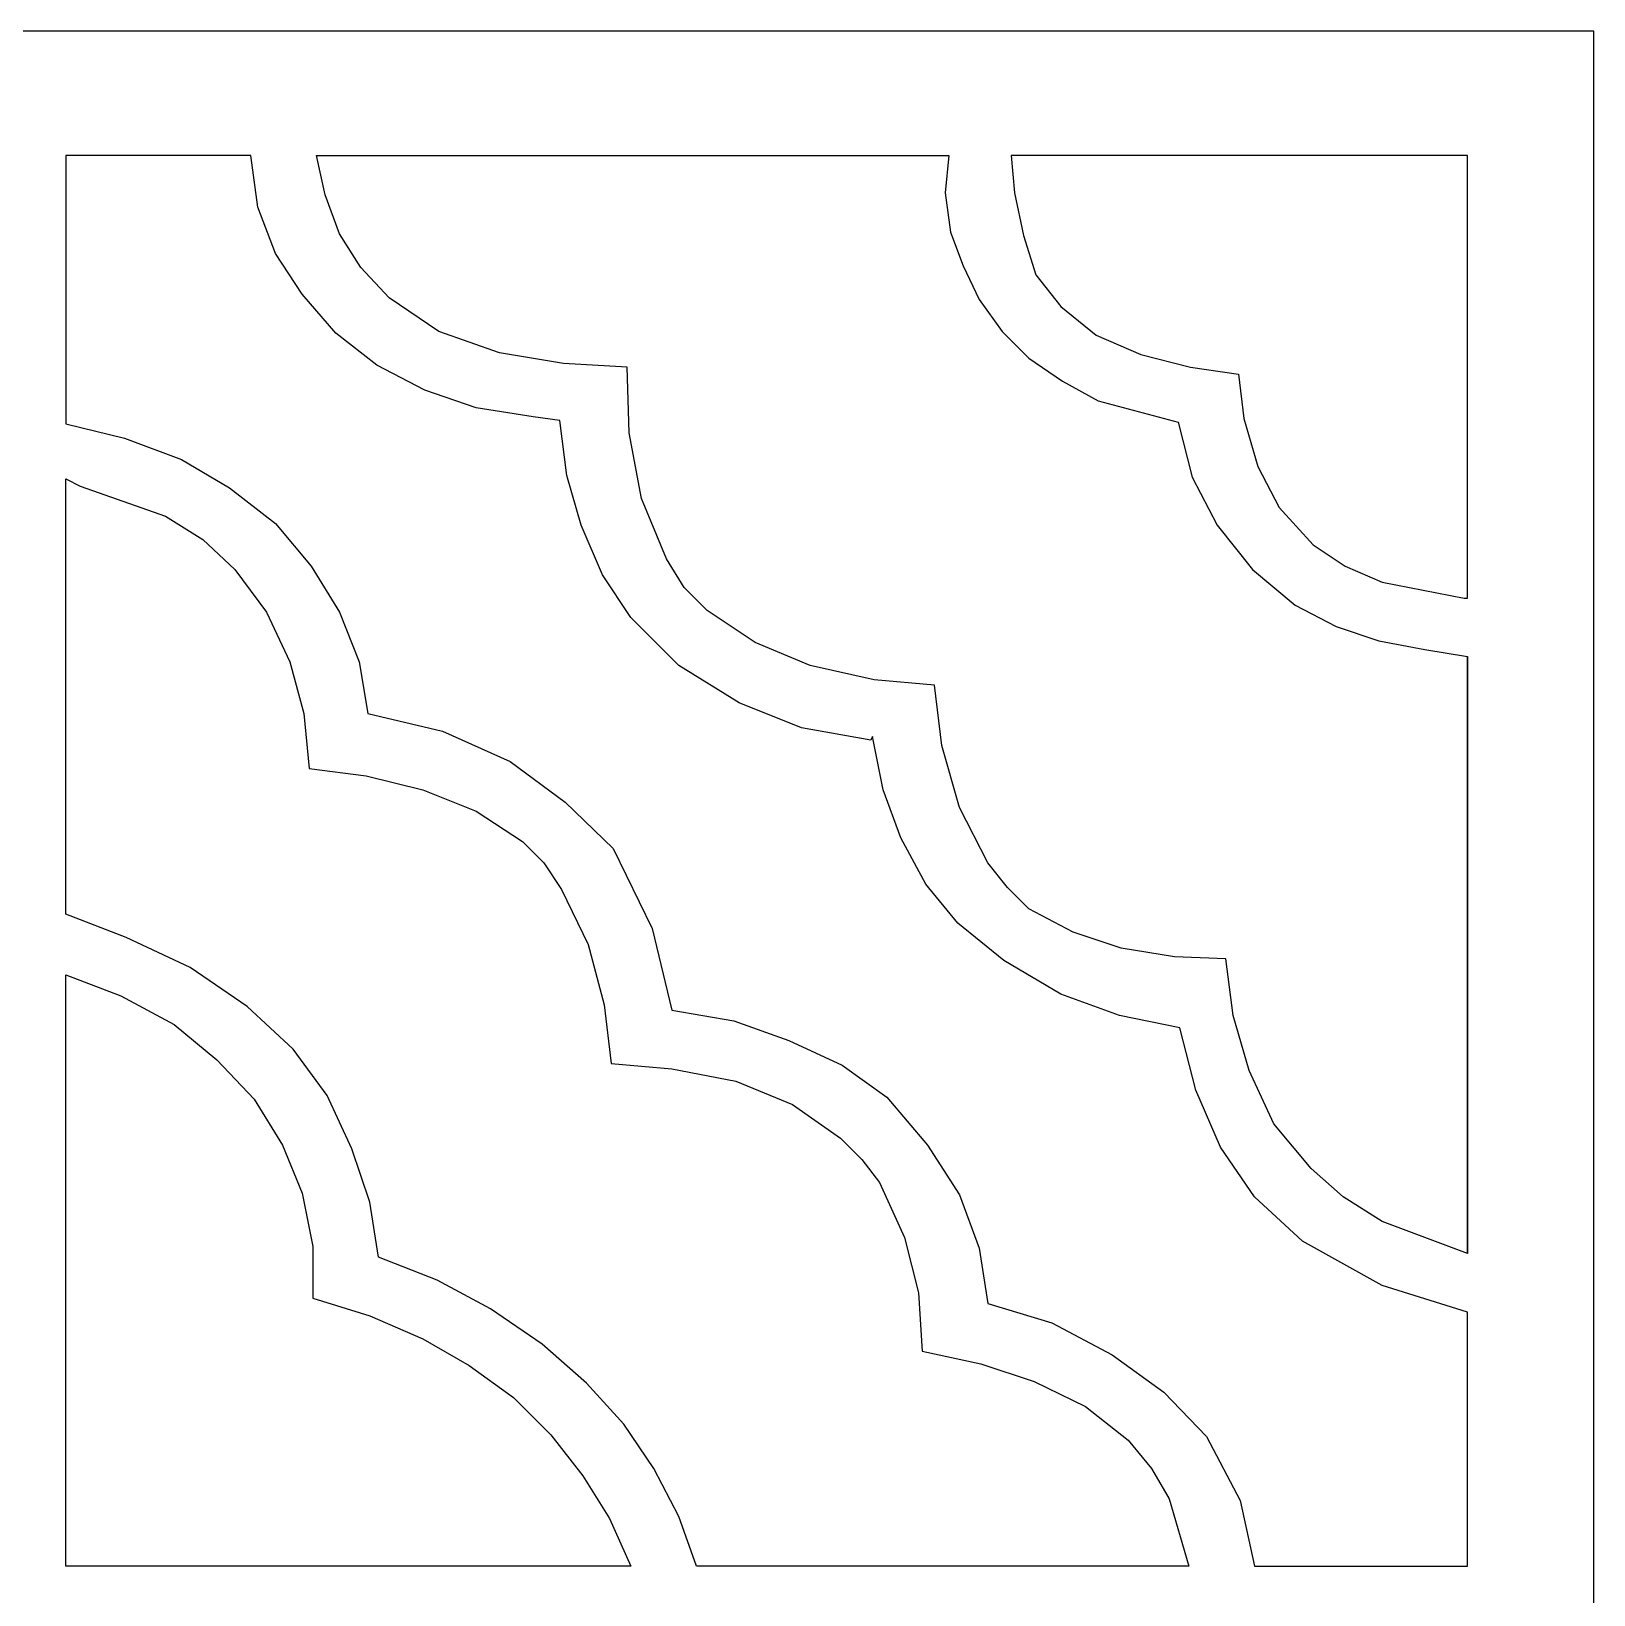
# Model space of a CAD drawing. Header units: centimetres. Extents: x 11.7 to 32.8, y 1.7 to 11.9.
# Drawn here: x 27.75 to 32.81, y 6.79 to 11.86 of the extents above; entities that cross this region are included whole.
import ezdxf

# ---------------------------------------------------------------- set-up
doc = ezdxf.new("R2010")
doc.units = ezdxf.units.CM
doc.header["$MEASUREMENT"] = 0

msp = doc.modelspace()

# ---------------------------------------------------------------- linework, layer by layer
at = {"color": 242}
for points, knots in [([(22.6864, 11.85881), (22.6864, 11.85881), (32.809, 11.85881), (32.809, 11.85881), (32.809, 11.85881), (32.809, 11.85881), (32.809, 1.73621), (32.809, 1.73621), (32.809, 1.73621), (32.809, 1.73621), (22.6864, 1.73621), (22.6864, 1.73621), (22.6864, 1.73621), (22.6864, 1.73621), (22.6864, 11.85881), (22.6864, 11.85881)], [0, 0, 0, 0, 0.2, 0.2, 0.2, 0.2, 0.4, 0.4, 0.4, 0.4, 0.6, 0.6, 0.6, 0.6, 1, 1, 1, 1]), ([(31.70984, 6.88669), (31.70984, 6.88669), (31.66381, 7.09966), (31.66381, 7.09966), (31.66381, 7.09966), (31.66381, 7.09966), (31.55447, 7.3068), (31.55447, 7.3068), (31.55447, 7.3068), (31.55447, 7.3068), (31.41635, 7.45065), (31.41635, 7.45065), (31.41635, 7.45065), (31.41635, 7.45065), (31.24946, 7.57152), (31.24946, 7.57152), (31.24946, 7.57152), (31.24946, 7.57152), (31.05377, 7.67512), (31.05377, 7.67512), (31.05377, 7.67512), (31.05377, 7.67512), (30.84662, 7.73842), (30.84662, 7.73842), (30.84662, 7.73842), (30.84662, 7.73842), (30.81783, 7.91684), (30.81783, 7.91684), (30.81783, 7.91684), (30.81783, 7.91684), (30.75458, 8.08943), (30.75458, 8.08943), (30.75458, 8.08943), (30.75458, 8.08943), (30.65095, 8.25057), (30.65095, 8.25057), (30.65095, 8.25057), (30.65095, 8.25057), (30.51862, 8.40595), (30.51862, 8.40595), (30.51862, 8.40595), (30.51862, 8.40595), (30.37476, 8.50953), (30.37476, 8.50953), (30.37476, 8.50953), (30.37476, 8.50953), (30.20209, 8.5901), (30.20209, 8.5901), (30.20209, 8.5901), (30.20209, 8.5901), (30.0237, 8.65341), (30.0237, 8.65341), (30.0237, 8.65341), (30.0237, 8.65341), (29.82232, 8.68794), (29.82232, 8.68794), (29.82232, 8.68794), (29.82232, 8.68794), (29.75898, 8.95269), (29.75898, 8.95269), (29.75898, 8.95269), (29.75898, 8.95269), (29.63239, 9.21161), (29.63239, 9.21161), (29.63239, 9.21161), (29.63239, 9.21161), (29.47697, 9.36128), (29.47697, 9.36128), (29.47697, 9.36128), (29.47697, 9.36128), (29.29861, 9.49358), (29.29861, 9.49358), (29.29861, 9.49358), (29.29861, 9.49358), (29.07992, 9.59146), (29.07992, 9.59146), (29.07992, 9.59146), (29.07992, 9.59146), (28.83822, 9.649), (28.83822, 9.649), (28.83822, 9.649), (28.83822, 9.649), (28.80943, 9.81586), (28.80943, 9.81586), (28.80943, 9.81586), (28.80943, 9.81586), (28.74616, 9.97701), (28.74616, 9.97701), (28.74616, 9.97701), (28.74616, 9.97701), (28.65406, 10.12665), (28.65406, 10.12665), (28.65406, 10.12665), (28.65406, 10.12665), (28.539, 10.26471), (28.539, 10.26471), (28.539, 10.26471), (28.539, 10.26471), (28.38936, 10.37984), (28.38936, 10.37984), (28.38936, 10.37984), (28.38936, 10.37984), (28.23396, 10.47194), (28.23396, 10.47194), (28.23396, 10.47194), (28.23396, 10.47194), (28.04985, 10.54097), (28.04985, 10.54097), (28.04985, 10.54097), (28.04985, 10.54097), (27.85992, 10.58698), (27.85992, 10.58698), (27.85992, 10.58698), (27.85992, 10.58698), (27.85992, 11.45599), (27.85992, 11.45599), (27.85992, 11.45599), (27.85992, 11.45599), (28.45842, 11.45599), (28.45842, 11.45599), (28.45842, 11.45599), (28.45842, 11.45599), (28.4814, 11.28912), (28.4814, 11.28912), (28.4814, 11.28912), (28.4814, 11.28912), (28.539, 11.13945), (28.539, 11.13945), (28.539, 11.13945), (28.539, 11.13945), (28.62531, 11.00713), (28.62531, 11.00713), (28.62531, 11.00713), (28.62531, 11.00713), (28.73462, 10.88053), (28.73462, 10.88053), (28.73462, 10.88053), (28.73462, 10.88053), (28.86702, 10.77689), (28.86702, 10.77689), (28.86702, 10.77689), (28.86702, 10.77689), (29.02241, 10.69632), (29.02241, 10.69632), (29.02241, 10.69632), (29.02241, 10.69632), (29.18928, 10.63883), (29.18928, 10.63883), (29.18928, 10.63883), (29.18928, 10.63883), (29.3734, 10.61005), (29.3734, 10.61005), (29.3734, 10.61005), (29.3734, 10.61005), (29.45972, 10.59852), (29.45972, 10.59852), (29.45972, 10.59852), (29.45972, 10.59852), (29.48275, 10.4201), (29.48275, 10.4201), (29.48275, 10.4201), (29.48275, 10.4201), (29.52877, 10.25897), (29.52877, 10.25897), (29.52877, 10.25897), (29.52877, 10.25897), (29.59784, 10.09783), (29.59784, 10.09783), (29.59784, 10.09783), (29.59784, 10.09783), (29.6899, 9.95974), (29.6899, 9.95974), (29.6899, 9.95974), (29.6899, 9.95974), (29.84527, 9.80439), (29.84527, 9.80439), (29.84527, 9.80439), (29.84527, 9.80439), (30.04094, 9.68354), (30.04094, 9.68354), (30.04094, 9.68354), (30.04094, 9.68354), (30.24236, 9.60298), (30.24236, 9.60298), (30.24236, 9.60298), (30.24236, 9.60298), (30.46683, 9.56269), (30.46683, 9.56269), (30.46683, 9.56269), (30.46683, 9.56269), (30.47259, 9.57417), (30.47259, 9.57417), (30.47259, 9.57417), (30.47259, 9.57417), (30.50709, 9.40154), (30.50709, 9.40154), (30.50709, 9.40154), (30.50709, 9.40154), (30.56462, 9.24617), (30.56462, 9.24617), (30.56462, 9.24617), (30.56462, 9.24617), (30.6452, 9.09653), (30.6452, 9.09653), (30.6452, 9.09653), (30.6452, 9.09653), (30.7488, 8.96991), (30.7488, 8.96991), (30.7488, 8.96991), (30.7488, 8.96991), (30.8984, 8.84907), (30.8984, 8.84907), (30.8984, 8.84907), (30.8984, 8.84907), (31.08256, 8.73971), (31.08256, 8.73971), (31.08256, 8.73971), (31.08256, 8.73971), (31.27251, 8.67066), (31.27251, 8.67066), (31.27251, 8.67066), (31.27251, 8.67066), (31.46814, 8.63042), (31.46814, 8.63042), (31.46814, 8.63042), (31.46814, 8.63042), (31.51995, 8.42896), (31.51995, 8.42896), (31.51995, 8.42896), (31.51995, 8.42896), (31.60051, 8.24482), (31.60051, 8.24482), (31.60051, 8.24482), (31.60051, 8.24482), (31.70984, 8.08369), (31.70984, 8.08369), (31.70984, 8.08369), (31.70984, 8.08369), (31.86519, 7.93981), (31.86519, 7.93981), (31.86519, 7.93981), (31.86519, 7.93981), (32.12421, 7.79597), (32.12421, 7.79597), (32.12421, 7.79597), (32.12421, 7.79597), (32.40044, 7.70965), (32.40044, 7.70965), (32.40044, 7.70965), (32.40044, 7.70965), (32.40044, 6.88669), (32.40044, 6.88669), (32.40044, 6.88669), (32.40044, 6.88669), (31.70984, 6.88669), (31.70984, 6.88669)], [0, 0, 0, 0, 0.0153846, 0.0153846, 0.0153846, 0.0153846, 0.0307692, 0.0307692, 0.0307692, 0.0307692, 0.0461538, 0.0461538, 0.0461538, 0.0461538, 0.0615385, 0.0615385, 0.0615385, 0.0615385, 0.0769231, 0.0769231, 0.0769231, 0.0769231, 0.0923077, 0.0923077, 0.0923077, 0.0923077, 0.1076923, 0.1076923, 0.1076923, 0.1076923, 0.1230769, 0.1230769, 0.1230769, 0.1230769, 0.1384615, 0.1384615, 0.1384615, 0.1384615, 0.1538462, 0.1538462, 0.1538462, 0.1538462, 0.1692308, 0.1692308, 0.1692308, 0.1692308, 0.1846154, 0.1846154, 0.1846154, 0.1846154, 0.2, 0.2, 0.2, 0.2, 0.2153846, 0.2153846, 0.2153846, 0.2153846, 0.2307692, 0.2307692, 0.2307692, 0.2307692, 0.2461538, 0.2461538, 0.2461538, 0.2461538, 0.2615385, 0.2615385, 0.2615385, 0.2615385, 0.2769231, 0.2769231, 0.2769231, 0.2769231, 0.2923077, 0.2923077, 0.2923077, 0.2923077, 0.3076923, 0.3076923, 0.3076923, 0.3076923, 0.3230769, 0.3230769, 0.3230769, 0.3230769, 0.3384615, 0.3384615, 0.3384615, 0.3384615, 0.3538462, 0.3538462, 0.3538462, 0.3538462, 0.3692308, 0.3692308, 0.3692308, 0.3692308, 0.3846154, 0.3846154, 0.3846154, 0.3846154, 0.4, 0.4, 0.4, 0.4, 0.4153846, 0.4153846, 0.4153846, 0.4153846, 0.4307692, 0.4307692, 0.4307692, 0.4307692, 0.4461538, 0.4461538, 0.4461538, 0.4461538, 0.4615385, 0.4615385, 0.4615385, 0.4615385, 0.4769231, 0.4769231, 0.4769231, 0.4769231, 0.4923077, 0.4923077, 0.4923077, 0.4923077, 0.5076923, 0.5076923, 0.5076923, 0.5076923, 0.5230769, 0.5230769, 0.5230769, 0.5230769, 0.5384615, 0.5384615, 0.5384615, 0.5384615, 0.5538462, 0.5538462, 0.5538462, 0.5538462, 0.5692308, 0.5692308, 0.5692308, 0.5692308, 0.5846154, 0.5846154, 0.5846154, 0.5846154, 0.6, 0.6, 0.6, 0.6, 0.6153846, 0.6153846, 0.6153846, 0.6153846, 0.6307692, 0.6307692, 0.6307692, 0.6307692, 0.6461538, 0.6461538, 0.6461538, 0.6461538, 0.6615385, 0.6615385, 0.6615385, 0.6615385, 0.6769231, 0.6769231, 0.6769231, 0.6769231, 0.6923077, 0.6923077, 0.6923077, 0.6923077, 0.7076923, 0.7076923, 0.7076923, 0.7076923, 0.7230769, 0.7230769, 0.7230769, 0.7230769, 0.7384615, 0.7384615, 0.7384615, 0.7384615, 0.7538462, 0.7538462, 0.7538462, 0.7538462, 0.7692308, 0.7692308, 0.7692308, 0.7692308, 0.7846154, 0.7846154, 0.7846154, 0.7846154, 0.8, 0.8, 0.8, 0.8, 0.8153846, 0.8153846, 0.8153846, 0.8153846, 0.8307692, 0.8307692, 0.8307692, 0.8307692, 0.8461538, 0.8461538, 0.8461538, 0.8461538, 0.8615385, 0.8615385, 0.8615385, 0.8615385, 0.8769231, 0.8769231, 0.8769231, 0.8769231, 0.8923077, 0.8923077, 0.8923077, 0.8923077, 0.9076923, 0.9076923, 0.9076923, 0.9076923, 0.9230769, 0.9230769, 0.9230769, 0.9230769, 0.9384615, 0.9384615, 0.9384615, 0.9384615, 0.9538462, 0.9538462, 0.9538462, 0.9538462, 0.9692308, 0.9692308, 0.9692308, 0.9692308, 1, 1, 1, 1]), ([(32.40044, 9.83316), (32.40044, 9.83316), (32.26228, 9.85615), (32.26228, 9.85615), (32.26228, 9.85615), (32.26228, 9.85615), (32.11267, 9.88492), (32.11267, 9.88492), (32.11267, 9.88492), (32.11267, 9.88492), (31.97456, 9.93097), (31.97456, 9.93097), (31.97456, 9.93097), (31.97456, 9.93097), (31.84222, 10.00005), (31.84222, 10.00005), (31.84222, 10.00005), (31.84222, 10.00005), (31.70408, 10.11512), (31.70408, 10.11512), (31.70408, 10.11512), (31.70408, 10.11512), (31.58902, 10.25897), (31.58902, 10.25897), (31.58902, 10.25897), (31.58902, 10.25897), (31.50845, 10.41435), (31.50845, 10.41435), (31.50845, 10.41435), (31.50845, 10.41435), (31.46236, 10.59276), (31.46236, 10.59276), (31.46236, 10.59276), (31.46236, 10.59276), (31.20342, 10.66181), (31.20342, 10.66181), (31.20342, 10.66181), (31.20342, 10.66181), (31.08833, 10.72515), (31.08833, 10.72515), (31.08833, 10.72515), (31.08833, 10.72515), (30.97896, 10.79995), (30.97896, 10.79995), (30.97896, 10.79995), (30.97896, 10.79995), (30.89266, 10.88628), (30.89266, 10.88628), (30.89266, 10.88628), (30.89266, 10.88628), (30.81783, 10.98983), (30.81783, 10.98983), (30.81783, 10.98983), (30.81783, 10.98983), (30.76605, 11.09916), (30.76605, 11.09916), (30.76605, 11.09916), (30.76605, 11.09916), (30.72577, 11.20854), (30.72577, 11.20854), (30.72577, 11.20854), (30.72577, 11.20854), (30.70854, 11.33514), (30.70854, 11.33514), (30.70854, 11.33514), (30.70854, 11.33514), (30.72003, 11.45599), (30.72003, 11.45599), (30.72003, 11.45599), (30.72003, 11.45599), (28.67135, 11.45599), (28.67135, 11.45599), (28.67135, 11.45599), (28.67135, 11.45599), (28.70011, 11.32939), (28.70011, 11.32939), (28.70011, 11.32939), (28.70011, 11.32939), (28.74616, 11.2028), (28.74616, 11.2028), (28.74616, 11.2028), (28.74616, 11.2028), (28.8152, 11.09346), (28.8152, 11.09346), (28.8152, 11.09346), (28.8152, 11.09346), (28.90729, 10.99559), (28.90729, 10.99559), (28.90729, 10.99559), (28.90729, 10.99559), (29.06843, 10.88628), (29.06843, 10.88628), (29.06843, 10.88628), (29.06843, 10.88628), (29.26409, 10.81718), (29.26409, 10.81718), (29.26409, 10.81718), (29.26409, 10.81718), (29.47126, 10.78268), (29.47126, 10.78268), (29.47126, 10.78268), (29.47126, 10.78268), (29.6784, 10.77118), (29.6784, 10.77118), (29.6784, 10.77118), (29.6784, 10.77118), (29.68415, 10.55826), (29.68415, 10.55826), (29.68415, 10.55826), (29.68415, 10.55826), (29.72445, 10.34528), (29.72445, 10.34528), (29.72445, 10.34528), (29.72445, 10.34528), (29.80502, 10.14967), (29.80502, 10.14967), (29.80502, 10.14967), (29.80502, 10.14967), (29.86257, 10.05756), (29.86257, 10.05756), (29.86257, 10.05756), (29.86257, 10.05756), (29.93735, 9.98279), (29.93735, 9.98279), (29.93735, 9.98279), (29.93735, 9.98279), (30.09272, 9.87917), (30.09272, 9.87917), (30.09272, 9.87917), (30.09272, 9.87917), (30.27115, 9.80439), (30.27115, 9.80439), (30.27115, 9.80439), (30.27115, 9.80439), (30.47833, 9.75835), (30.47833, 9.75835), (30.47833, 9.75835), (30.47833, 9.75835), (30.674, 9.74109), (30.674, 9.74109), (30.674, 9.74109), (30.674, 9.74109), (30.69703, 9.54538), (30.69703, 9.54538), (30.69703, 9.54538), (30.69703, 9.54538), (30.75458, 9.344), (30.75458, 9.344), (30.75458, 9.344), (30.75458, 9.344), (30.84662, 9.16561), (30.84662, 9.16561), (30.84662, 9.16561), (30.84662, 9.16561), (30.90993, 9.08503), (30.90993, 9.08503), (30.90993, 9.08503), (30.90993, 9.08503), (30.97896, 9.01596), (30.97896, 9.01596), (30.97896, 9.01596), (30.97896, 9.01596), (31.12285, 8.94115), (31.12285, 8.94115), (31.12285, 8.94115), (31.12285, 8.94115), (31.27826, 8.88934), (31.27826, 8.88934), (31.27826, 8.88934), (31.27826, 8.88934), (31.45085, 8.86058), (31.45085, 8.86058), (31.45085, 8.86058), (31.45085, 8.86058), (31.61772, 8.85483), (31.61772, 8.85483), (31.61772, 8.85483), (31.61772, 8.85483), (31.6408, 8.67066), (31.6408, 8.67066), (31.6408, 8.67066), (31.6408, 8.67066), (31.69256, 8.49226), (31.69256, 8.49226), (31.69256, 8.49226), (31.69256, 8.49226), (31.77313, 8.31966), (31.77313, 8.31966), (31.77313, 8.31966), (31.77313, 8.31966), (31.89399, 8.17575), (31.89399, 8.17575), (31.89399, 8.17575), (31.89399, 8.17575), (31.99759, 8.08369), (31.99759, 8.08369), (31.99759, 8.08369), (31.99759, 8.08369), (32.12421, 8.00312), (32.12421, 8.00312), (32.12421, 8.00312), (32.12421, 8.00312), (32.40044, 7.89955), (32.40044, 7.89955), (32.40044, 7.89955), (32.40044, 7.89955), (32.40044, 9.83316), (32.40044, 9.83316), (32.40044, 9.83316), (32.40044, 9.83316), (32.40044, 7.89955), (32.40044, 7.89955), (32.40044, 7.89955), (32.40044, 7.89955), (32.40044, 9.83316), (32.40044, 9.83316)], [0, 0, 0, 0, 0.0181818, 0.0181818, 0.0181818, 0.0181818, 0.0363636, 0.0363636, 0.0363636, 0.0363636, 0.0545455, 0.0545455, 0.0545455, 0.0545455, 0.0727273, 0.0727273, 0.0727273, 0.0727273, 0.0909091, 0.0909091, 0.0909091, 0.0909091, 0.1090909, 0.1090909, 0.1090909, 0.1090909, 0.1272727, 0.1272727, 0.1272727, 0.1272727, 0.1454545, 0.1454545, 0.1454545, 0.1454545, 0.1636364, 0.1636364, 0.1636364, 0.1636364, 0.1818182, 0.1818182, 0.1818182, 0.1818182, 0.2, 0.2, 0.2, 0.2, 0.2181818, 0.2181818, 0.2181818, 0.2181818, 0.2363636, 0.2363636, 0.2363636, 0.2363636, 0.2545455, 0.2545455, 0.2545455, 0.2545455, 0.2727273, 0.2727273, 0.2727273, 0.2727273, 0.2909091, 0.2909091, 0.2909091, 0.2909091, 0.3090909, 0.3090909, 0.3090909, 0.3090909, 0.3272727, 0.3272727, 0.3272727, 0.3272727, 0.3454545, 0.3454545, 0.3454545, 0.3454545, 0.3636364, 0.3636364, 0.3636364, 0.3636364, 0.3818182, 0.3818182, 0.3818182, 0.3818182, 0.4, 0.4, 0.4, 0.4, 0.4181818, 0.4181818, 0.4181818, 0.4181818, 0.4363636, 0.4363636, 0.4363636, 0.4363636, 0.4545455, 0.4545455, 0.4545455, 0.4545455, 0.4727273, 0.4727273, 0.4727273, 0.4727273, 0.4909091, 0.4909091, 0.4909091, 0.4909091, 0.5090909, 0.5090909, 0.5090909, 0.5090909, 0.5272727, 0.5272727, 0.5272727, 0.5272727, 0.5454545, 0.5454545, 0.5454545, 0.5454545, 0.5636364, 0.5636364, 0.5636364, 0.5636364, 0.5818182, 0.5818182, 0.5818182, 0.5818182, 0.6, 0.6, 0.6, 0.6, 0.6181818, 0.6181818, 0.6181818, 0.6181818, 0.6363636, 0.6363636, 0.6363636, 0.6363636, 0.6545455, 0.6545455, 0.6545455, 0.6545455, 0.6727273, 0.6727273, 0.6727273, 0.6727273, 0.6909091, 0.6909091, 0.6909091, 0.6909091, 0.7090909, 0.7090909, 0.7090909, 0.7090909, 0.7272727, 0.7272727, 0.7272727, 0.7272727, 0.7454545, 0.7454545, 0.7454545, 0.7454545, 0.7636364, 0.7636364, 0.7636364, 0.7636364, 0.7818182, 0.7818182, 0.7818182, 0.7818182, 0.8, 0.8, 0.8, 0.8, 0.8181818, 0.8181818, 0.8181818, 0.8181818, 0.8363636, 0.8363636, 0.8363636, 0.8363636, 0.8545455, 0.8545455, 0.8545455, 0.8545455, 0.8727273, 0.8727273, 0.8727273, 0.8727273, 0.8909091, 0.8909091, 0.8909091, 0.8909091, 0.9090909, 0.9090909, 0.9090909, 0.9090909, 0.9272727, 0.9272727, 0.9272727, 0.9272727, 0.9454545, 0.9454545, 0.9454545, 0.9454545, 0.9636364, 0.9636364, 0.9636364, 0.9636364, 1, 1, 1, 1]), ([(32.38894, 10.02302), (32.38894, 10.02302), (32.12421, 10.07485), (32.12421, 10.07485), (32.12421, 10.07485), (32.12421, 10.07485), (32.00334, 10.12665), (32.00334, 10.12665), (32.00334, 10.12665), (32.00334, 10.12665), (31.89976, 10.19568), (31.89976, 10.19568), (31.89976, 10.19568), (31.89976, 10.19568), (31.7904, 10.31656), (31.7904, 10.31656), (31.7904, 10.31656), (31.7904, 10.31656), (31.72137, 10.44891), (31.72137, 10.44891), (31.72137, 10.44891), (31.72137, 10.44891), (31.67534, 10.60428), (31.67534, 10.60428), (31.67534, 10.60428), (31.67534, 10.60428), (31.65806, 10.74811), (31.65806, 10.74811), (31.65806, 10.74811), (31.65806, 10.74811), (31.50269, 10.77118), (31.50269, 10.77118), (31.50269, 10.77118), (31.50269, 10.77118), (31.34155, 10.81146), (31.34155, 10.81146), (31.34155, 10.81146), (31.34155, 10.81146), (31.19768, 10.87477), (31.19768, 10.87477), (31.19768, 10.87477), (31.19768, 10.87477), (31.08256, 10.96685), (31.08256, 10.96685), (31.08256, 10.96685), (31.08256, 10.96685), (31.00199, 11.0704), (31.00199, 11.0704), (31.00199, 11.0704), (31.00199, 11.0704), (30.96172, 11.19703), (30.96172, 11.19703), (30.96172, 11.19703), (30.96172, 11.19703), (30.93298, 11.33514), (30.93298, 11.33514), (30.93298, 11.33514), (30.93298, 11.33514), (30.92141, 11.45599), (30.92141, 11.45599), (30.92141, 11.45599), (30.92141, 11.45599), (32.40044, 11.45599), (32.40044, 11.45599), (32.40044, 11.45599), (32.40044, 11.45599), (32.40044, 10.02302), (32.40044, 10.02302), (32.40044, 10.02302), (32.40044, 10.02302), (32.38894, 10.02302), (32.38894, 10.02302)], [0, 0, 0, 0, 0.0526316, 0.0526316, 0.0526316, 0.0526316, 0.1052632, 0.1052632, 0.1052632, 0.1052632, 0.1578947, 0.1578947, 0.1578947, 0.1578947, 0.2105263, 0.2105263, 0.2105263, 0.2105263, 0.2631579, 0.2631579, 0.2631579, 0.2631579, 0.3157895, 0.3157895, 0.3157895, 0.3157895, 0.3684211, 0.3684211, 0.3684211, 0.3684211, 0.4210526, 0.4210526, 0.4210526, 0.4210526, 0.4736842, 0.4736842, 0.4736842, 0.4736842, 0.5263158, 0.5263158, 0.5263158, 0.5263158, 0.5789474, 0.5789474, 0.5789474, 0.5789474, 0.6315789, 0.6315789, 0.6315789, 0.6315789, 0.6842105, 0.6842105, 0.6842105, 0.6842105, 0.7368421, 0.7368421, 0.7368421, 0.7368421, 0.7894737, 0.7894737, 0.7894737, 0.7894737, 0.8421053, 0.8421053, 0.8421053, 0.8421053, 0.8947368, 0.8947368, 0.8947368, 0.8947368, 1, 1, 1, 1]), ([(29.90288, 6.88669), (29.90288, 6.88669), (31.49692, 6.88669), (31.49692, 6.88669), (31.49692, 6.88669), (31.49692, 6.88669), (31.43362, 7.10542), (31.43362, 7.10542), (31.43362, 7.10542), (31.43362, 7.10542), (31.37604, 7.2032), (31.37604, 7.2032), (31.37604, 7.2032), (31.37604, 7.2032), (31.30123, 7.29526), (31.30123, 7.29526), (31.30123, 7.29526), (31.30123, 7.29526), (31.16312, 7.40463), (31.16312, 7.40463), (31.16312, 7.40463), (31.16312, 7.40463), (30.99625, 7.48519), (30.99625, 7.48519), (30.99625, 7.48519), (30.99625, 7.48519), (30.8236, 7.54274), (30.8236, 7.54274), (30.8236, 7.54274), (30.8236, 7.54274), (30.63373, 7.58306), (30.63373, 7.58306), (30.63373, 7.58306), (30.63373, 7.58306), (30.62222, 7.7729), (30.62222, 7.7729), (30.62222, 7.7729), (30.62222, 7.7729), (30.57613, 7.95135), (30.57613, 7.95135), (30.57613, 7.95135), (30.57613, 7.95135), (30.49557, 8.12973), (30.49557, 8.12973), (30.49557, 8.12973), (30.49557, 8.12973), (30.43805, 8.20454), (30.43805, 8.20454), (30.43805, 8.20454), (30.43805, 8.20454), (30.36901, 8.2736), (30.36901, 8.2736), (30.36901, 8.2736), (30.36901, 8.2736), (30.21361, 8.38297), (30.21361, 8.38297), (30.21361, 8.38297), (30.21361, 8.38297), (30.02947, 8.45777), (30.02947, 8.45777), (30.02947, 8.45777), (30.02947, 8.45777), (29.82232, 8.49801), (29.82232, 8.49801), (29.82232, 8.49801), (29.82232, 8.49801), (29.62662, 8.51529), (29.62662, 8.51529), (29.62662, 8.51529), (29.62662, 8.51529), (29.6036, 8.70523), (29.6036, 8.70523), (29.6036, 8.70523), (29.6036, 8.70523), (29.55184, 8.90084), (29.55184, 8.90084), (29.55184, 8.90084), (29.55184, 8.90084), (29.46548, 9.07928), (29.46548, 9.07928), (29.46548, 9.07928), (29.46548, 9.07928), (29.40796, 9.16561), (29.40796, 9.16561), (29.40796, 9.16561), (29.40796, 9.16561), (29.33892, 9.23464), (29.33892, 9.23464), (29.33892, 9.23464), (29.33892, 9.23464), (29.18928, 9.33247), (29.18928, 9.33247), (29.18928, 9.33247), (29.18928, 9.33247), (29.01664, 9.40154), (29.01664, 9.40154), (29.01664, 9.40154), (29.01664, 9.40154), (28.83248, 9.44758), (28.83248, 9.44758), (28.83248, 9.44758), (28.83248, 9.44758), (28.6483, 9.47057), (28.6483, 9.47057), (28.6483, 9.47057), (28.6483, 9.47057), (28.63105, 9.649), (28.63105, 9.649), (28.63105, 9.649), (28.63105, 9.649), (28.58502, 9.81586), (28.58502, 9.81586), (28.58502, 9.81586), (28.58502, 9.81586), (28.51019, 9.97701), (28.51019, 9.97701), (28.51019, 9.97701), (28.51019, 9.97701), (28.4066, 10.11512), (28.4066, 10.11512), (28.4066, 10.11512), (28.4066, 10.11512), (28.30307, 10.21293), (28.30307, 10.21293), (28.30307, 10.21293), (28.30307, 10.21293), (28.18219, 10.28778), (28.18219, 10.28778), (28.18219, 10.28778), (28.18219, 10.28778), (27.90597, 10.38559), (27.90597, 10.38559), (27.90597, 10.38559), (27.90597, 10.38559), (27.85992, 10.40863), (27.85992, 10.40863), (27.85992, 10.40863), (27.85992, 10.40863), (27.85992, 8.99871), (27.85992, 8.99871), (27.85992, 8.99871), (27.85992, 8.99871), (28.05561, 8.9239), (28.05561, 8.9239), (28.05561, 8.9239), (28.05561, 8.9239), (28.26276, 8.82602), (28.26276, 8.82602), (28.26276, 8.82602), (28.26276, 8.82602), (28.44691, 8.69945), (28.44691, 8.69945), (28.44691, 8.69945), (28.44691, 8.69945), (28.59651, 8.56136), (28.59651, 8.56136), (28.59651, 8.56136), (28.59651, 8.56136), (28.70589, 8.41169), (28.70589, 8.41169), (28.70589, 8.41169), (28.70589, 8.41169), (28.78645, 8.2391), (28.78645, 8.2391), (28.78645, 8.2391), (28.78645, 8.2391), (28.84398, 8.06646), (28.84398, 8.06646), (28.84398, 8.06646), (28.84398, 8.06646), (28.87274, 7.88803), (28.87274, 7.88803), (28.87274, 7.88803), (28.87274, 7.88803), (29.06265, 7.81322), (29.06265, 7.81322), (29.06265, 7.81322), (29.06265, 7.81322), (29.23529, 7.72116), (29.23529, 7.72116), (29.23529, 7.72116), (29.23529, 7.72116), (29.40219, 7.60605), (29.40219, 7.60605), (29.40219, 7.60605), (29.40219, 7.60605), (29.54604, 7.47946), (29.54604, 7.47946), (29.54604, 7.47946), (29.54604, 7.47946), (29.66693, 7.34712), (29.66693, 7.34712), (29.66693, 7.34712), (29.66693, 7.34712), (29.76471, 7.2032), (29.76471, 7.2032), (29.76471, 7.2032), (29.76471, 7.2032), (29.84527, 7.04781), (29.84527, 7.04781), (29.84527, 7.04781), (29.84527, 7.04781), (29.90288, 6.88669), (29.90288, 6.88669)], [0, 0, 0, 0, 0.0192308, 0.0192308, 0.0192308, 0.0192308, 0.0384615, 0.0384615, 0.0384615, 0.0384615, 0.0576923, 0.0576923, 0.0576923, 0.0576923, 0.0769231, 0.0769231, 0.0769231, 0.0769231, 0.0961538, 0.0961538, 0.0961538, 0.0961538, 0.1153846, 0.1153846, 0.1153846, 0.1153846, 0.1346154, 0.1346154, 0.1346154, 0.1346154, 0.1538462, 0.1538462, 0.1538462, 0.1538462, 0.1730769, 0.1730769, 0.1730769, 0.1730769, 0.1923077, 0.1923077, 0.1923077, 0.1923077, 0.2115385, 0.2115385, 0.2115385, 0.2115385, 0.2307692, 0.2307692, 0.2307692, 0.2307692, 0.25, 0.25, 0.25, 0.25, 0.2692308, 0.2692308, 0.2692308, 0.2692308, 0.2884615, 0.2884615, 0.2884615, 0.2884615, 0.3076923, 0.3076923, 0.3076923, 0.3076923, 0.3269231, 0.3269231, 0.3269231, 0.3269231, 0.3461538, 0.3461538, 0.3461538, 0.3461538, 0.3653846, 0.3653846, 0.3653846, 0.3653846, 0.3846154, 0.3846154, 0.3846154, 0.3846154, 0.4038462, 0.4038462, 0.4038462, 0.4038462, 0.4230769, 0.4230769, 0.4230769, 0.4230769, 0.4423077, 0.4423077, 0.4423077, 0.4423077, 0.4615385, 0.4615385, 0.4615385, 0.4615385, 0.4807692, 0.4807692, 0.4807692, 0.4807692, 0.5, 0.5, 0.5, 0.5, 0.5192308, 0.5192308, 0.5192308, 0.5192308, 0.5384615, 0.5384615, 0.5384615, 0.5384615, 0.5576923, 0.5576923, 0.5576923, 0.5576923, 0.5769231, 0.5769231, 0.5769231, 0.5769231, 0.5961538, 0.5961538, 0.5961538, 0.5961538, 0.6153846, 0.6153846, 0.6153846, 0.6153846, 0.6346154, 0.6346154, 0.6346154, 0.6346154, 0.6538462, 0.6538462, 0.6538462, 0.6538462, 0.6730769, 0.6730769, 0.6730769, 0.6730769, 0.6923077, 0.6923077, 0.6923077, 0.6923077, 0.7115385, 0.7115385, 0.7115385, 0.7115385, 0.7307692, 0.7307692, 0.7307692, 0.7307692, 0.75, 0.75, 0.75, 0.75, 0.7692308, 0.7692308, 0.7692308, 0.7692308, 0.7884615, 0.7884615, 0.7884615, 0.7884615, 0.8076923, 0.8076923, 0.8076923, 0.8076923, 0.8269231, 0.8269231, 0.8269231, 0.8269231, 0.8461538, 0.8461538, 0.8461538, 0.8461538, 0.8653846, 0.8653846, 0.8653846, 0.8653846, 0.8846154, 0.8846154, 0.8846154, 0.8846154, 0.9038462, 0.9038462, 0.9038462, 0.9038462, 0.9230769, 0.9230769, 0.9230769, 0.9230769, 0.9423077, 0.9423077, 0.9423077, 0.9423077, 0.9615385, 0.9615385, 0.9615385, 0.9615385, 1, 1, 1, 1]), ([(27.85992, 8.80305), (27.85992, 8.80305), (27.85992, 6.88669), (27.85992, 6.88669), (27.85992, 6.88669), (27.85992, 6.88669), (29.6899, 6.88669), (29.6899, 6.88669), (29.6899, 6.88669), (29.6899, 6.88669), (29.62085, 7.04207), (29.62085, 7.04207), (29.62085, 7.04207), (29.62085, 7.04207), (29.53454, 7.18024), (29.53454, 7.18024), (29.53454, 7.18024), (29.53454, 7.18024), (29.43098, 7.31257), (29.43098, 7.31257), (29.43098, 7.31257), (29.43098, 7.31257), (29.31014, 7.43343), (29.31014, 7.43343), (29.31014, 7.43343), (29.31014, 7.43343), (29.16627, 7.53696), (29.16627, 7.53696), (29.16627, 7.53696), (29.16627, 7.53696), (29.01664, 7.6233), (29.01664, 7.6233), (29.01664, 7.6233), (29.01664, 7.6233), (28.84398, 7.69811), (28.84398, 7.69811), (28.84398, 7.69811), (28.84398, 7.69811), (28.65984, 7.7557), (28.65984, 7.7557), (28.65984, 7.7557), (28.65984, 7.7557), (28.65984, 7.92255), (28.65984, 7.92255), (28.65984, 7.92255), (28.65984, 7.92255), (28.62531, 8.09518), (28.62531, 8.09518), (28.62531, 8.09518), (28.62531, 8.09518), (28.56198, 8.25057), (28.56198, 8.25057), (28.56198, 8.25057), (28.56198, 8.25057), (28.46993, 8.40022), (28.46993, 8.40022), (28.46993, 8.40022), (28.46993, 8.40022), (28.34908, 8.52678), (28.34908, 8.52678), (28.34908, 8.52678), (28.34908, 8.52678), (28.21098, 8.64192), (28.21098, 8.64192), (28.21098, 8.64192), (28.21098, 8.64192), (28.0383, 8.73398), (28.0383, 8.73398), (28.0383, 8.73398), (28.0383, 8.73398), (27.85992, 8.80305), (27.85992, 8.80305)], [0, 0, 0, 0, 0.0526316, 0.0526316, 0.0526316, 0.0526316, 0.1052632, 0.1052632, 0.1052632, 0.1052632, 0.1578947, 0.1578947, 0.1578947, 0.1578947, 0.2105263, 0.2105263, 0.2105263, 0.2105263, 0.2631579, 0.2631579, 0.2631579, 0.2631579, 0.3157895, 0.3157895, 0.3157895, 0.3157895, 0.3684211, 0.3684211, 0.3684211, 0.3684211, 0.4210526, 0.4210526, 0.4210526, 0.4210526, 0.4736842, 0.4736842, 0.4736842, 0.4736842, 0.5263158, 0.5263158, 0.5263158, 0.5263158, 0.5789474, 0.5789474, 0.5789474, 0.5789474, 0.6315789, 0.6315789, 0.6315789, 0.6315789, 0.6842105, 0.6842105, 0.6842105, 0.6842105, 0.7368421, 0.7368421, 0.7368421, 0.7368421, 0.7894737, 0.7894737, 0.7894737, 0.7894737, 0.8421053, 0.8421053, 0.8421053, 0.8421053, 0.8947368, 0.8947368, 0.8947368, 0.8947368, 1, 1, 1, 1])]:
    msp.add_open_spline(points, degree=3, knots=knots, dxfattribs=at)

doc.saveas('drawing.dxf')
